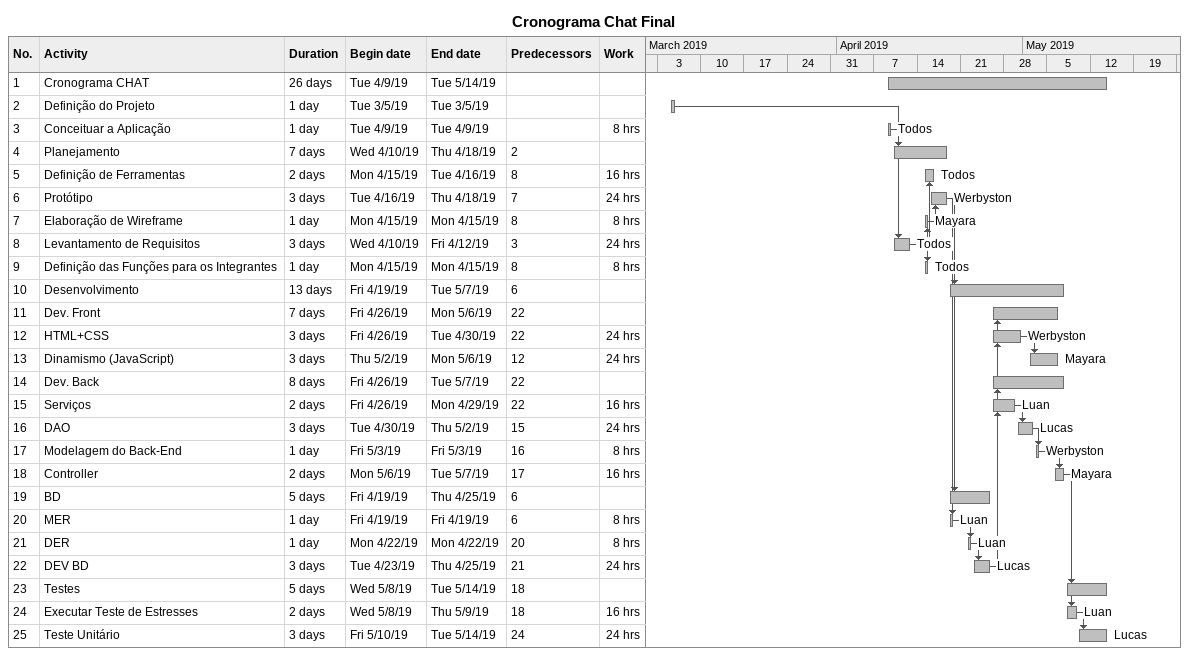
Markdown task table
Cronograma Chat Final

| ID | Task | Duration | Start | Finish | Predecessors | Resources | Work (h) |
|---|---|---|---|---|---|---|---|
| 1 | Cronograma CHAT | 26d | 2019-04-09 | 2019-05-14 |  |  |  |
| 2 | Definição do Projeto | 1d | 2019-03-05 | 2019-03-05 |  |  |  |
| 3 | Conceituar a Aplicação | 1d | 2019-04-09 | 2019-04-09 |  | Todos | 8 |
| 4 | Planejamento | 7d | 2019-04-10 | 2019-04-18 | 2 |  |  |
| 5 | Definição de Ferramentas | 2d | 2019-04-15 | 2019-04-16 | 8 | Todos | 16 |
| 6 | Protótipo | 3d | 2019-04-16 | 2019-04-18 | 7 | Werbyston | 24 |
| 7 | Elaboração de Wireframe | 1d | 2019-04-15 | 2019-04-15 | 8 | Mayara | 8 |
| 8 | Levantamento de Requisitos | 3d | 2019-04-10 | 2019-04-12 | 3 | Todos | 24 |
| 9 | Definição das Funções para os Integrantes | 1d | 2019-04-15 | 2019-04-15 | 8 | Todos | 8 |
| 10 | Desenvolvimento | 13d | 2019-04-19 | 2019-05-07 | 6 |  |  |
| 11 | Dev. Front | 7d | 2019-04-26 | 2019-05-06 | 22 |  |  |
| 12 | HTML+CSS | 3d | 2019-04-26 | 2019-04-30 | 22 | Werbyston | 24 |
| 13 | Dinamismo (JavaScript) | 3d | 2019-05-02 | 2019-05-06 | 12 | Mayara | 24 |
| 14 | Dev. Back | 8d | 2019-04-26 | 2019-05-07 | 22 |  |  |
| 15 | Serviços | 2d | 2019-04-26 | 2019-04-29 | 22 | Luan | 16 |
| 16 | DAO | 3d | 2019-04-30 | 2019-05-02 | 15 | Lucas | 24 |
| 17 | Modelagem do Back-End | 1d | 2019-05-03 | 2019-05-03 | 16 | Werbyston | 8 |
| 18 | Controller | 2d | 2019-05-06 | 2019-05-07 | 17 | Mayara | 16 |
| 19 | BD | 5d | 2019-04-19 | 2019-04-25 | 6 |  |  |
| 20 | MER | 1d | 2019-04-19 | 2019-04-19 | 6 | Luan | 8 |
| 21 | DER | 1d | 2019-04-22 | 2019-04-22 | 20 | Luan | 8 |
| 22 | DEV BD | 3d | 2019-04-23 | 2019-04-25 | 21 | Lucas | 24 |
| 23 | Testes | 5d | 2019-05-08 | 2019-05-14 | 18 |  |  |
| 24 | Executar Teste de Estresses | 2d | 2019-05-08 | 2019-05-09 | 18 | Luan | 16 |
| 25 | Teste Unitário | 3d | 2019-05-10 | 2019-05-14 | 24 | Lucas | 24 |
